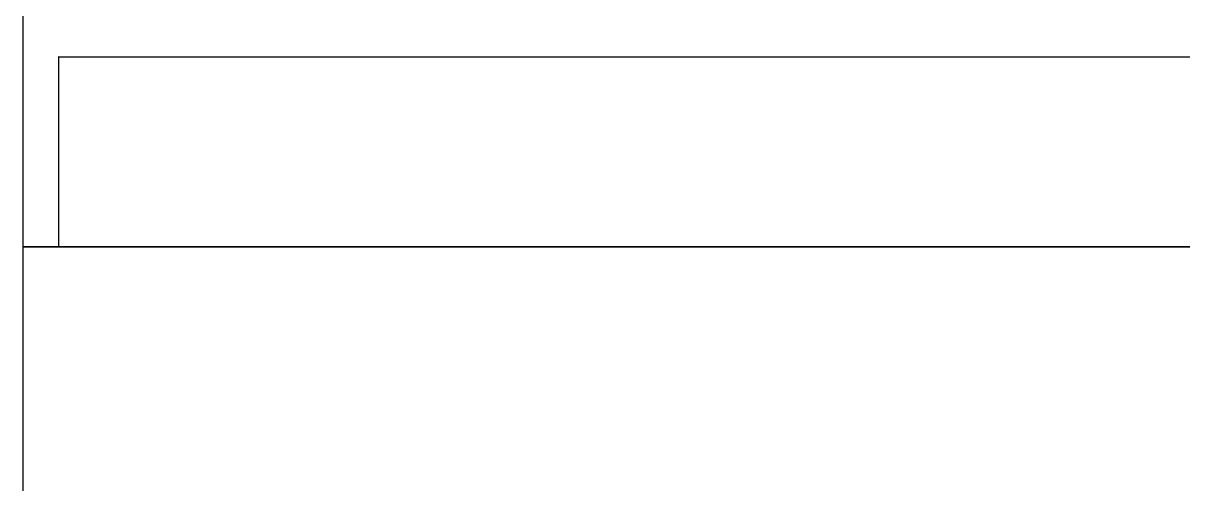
# Model space of a CAD drawing. Header units: inches. Extents: x 1397 to 20304, y -27267 to -746.
# Drawn here: x 4381.78 to 4396.46, y -26889.6 to -26883.76 of the extents above; entities that cross this region are included whole.
import ezdxf

# ---------------------------------------------------------------- set-up
doc = ezdxf.new("R2010")
doc.units = ezdxf.units.IN
doc.header["$LTSCALE"] = 17
doc.header["$MEASUREMENT"] = 0
doc.layers.add('25 BOT BAR', color=12, linetype='Continuous', lineweight=25)
doc.layers.add('OUTLINE', color=1, linetype='Continuous', lineweight=25)

msp = doc.modelspace()

# ---------------------------------------------------------------- linework, layer by layer
for p, q in [((4381.784, -26886.596), (4381.784, -26862.596)), ((4382.232, -26884.188), (4382.232, -26886.596)), ((4382.234, -26884.188), (4382.232, -26884.188)), ((4382.234, -26886.596), (4382.234, -26884.188)), ((4382.234, -26884.188), (4397.266, -26884.188)), ((4382.232, -26886.596), (4381.784, -26886.596)), ((4407.688, -26886.596), (4381.784, -26886.596)), ((4382.234, -26886.596), (4382.232, -26886.596)), ((4387.961, -26886.596), (4413.784, -26886.596))]:
    msp.add_line(p, q)
at = {"layer": '25 BOT BAR'}
for p, q in [((4381.784, -26892.971), (4381.784, -26794.596)), ((4381.784, -26886.596), (4413.701, -26886.596))]:
    msp.add_line(p, q, dxfattribs=at)
at = {"layer": 'OUTLINE'}
for p, q in [((4381.784, -26886.596), (4407.688, -26886.596)), ((4413.784, -26886.596), (4387.961, -26886.596))]:
    msp.add_line(p, q, dxfattribs=at)

doc.saveas('drawing.dxf')
